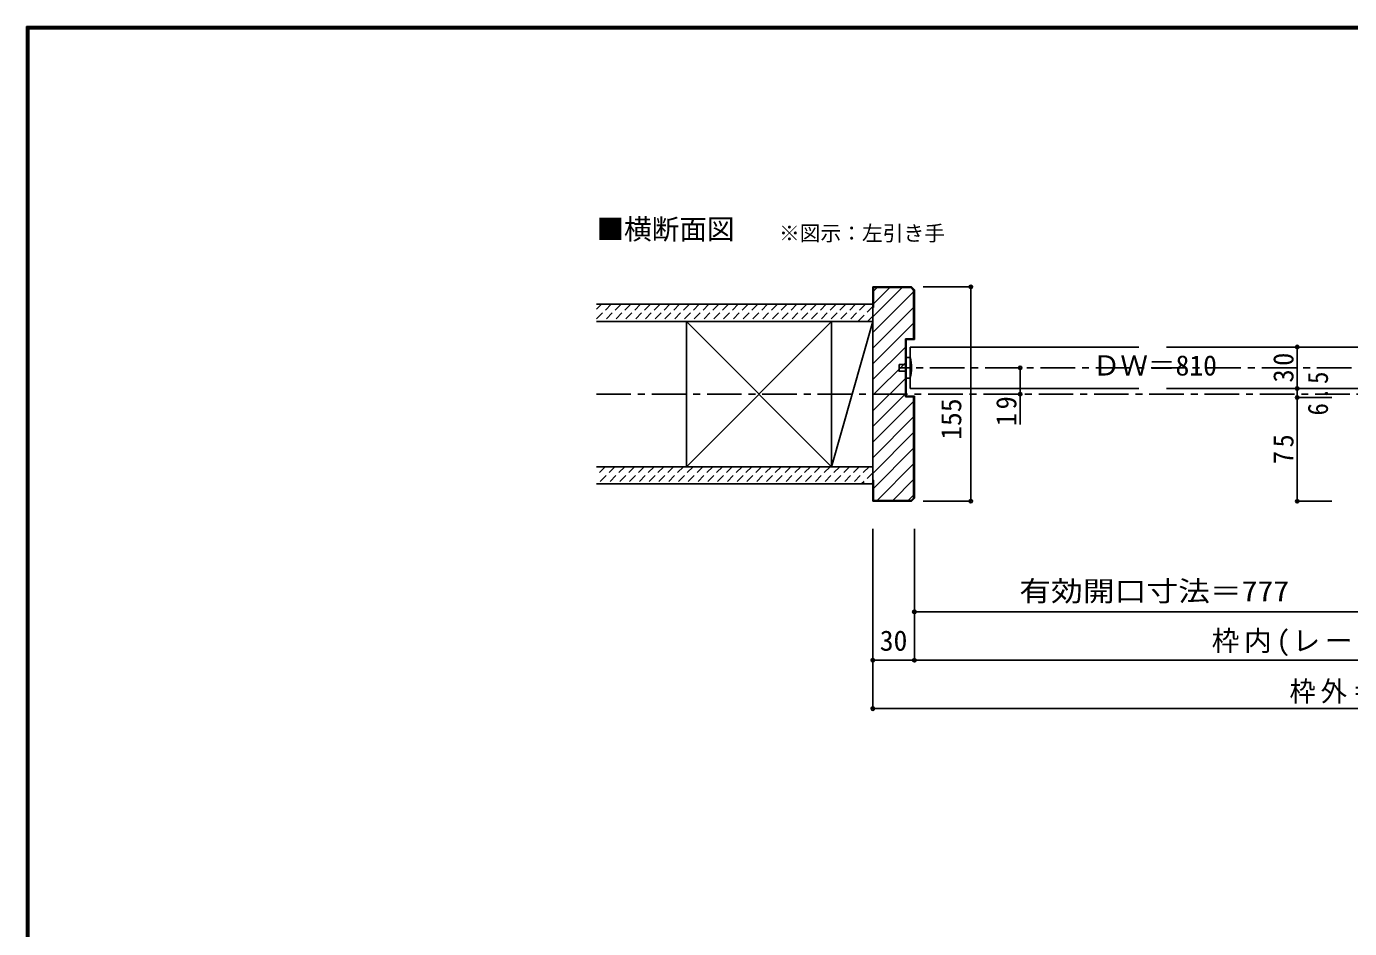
# Model space of a CAD drawing. Units: millimetres at full size, sheet at 1:5. Extents: x -973 to 977, y -718 to 696.
# Drawn here: x -973 to -16, y 44 to 696 of the extents above; entities that cross this region are included whole.
import ezdxf
from ezdxf.enums import TextEntityAlignment as Align

# ---------------------------------------------------------------- set-up
doc = ezdxf.new("R2010")
doc.units = ezdxf.units.MM
doc.header["$LTSCALE"] = 5
doc.header["$PDMODE"] = 32
doc.header["$PDSIZE"] = 2.5
doc.linetypes.add('CHAIN1', pattern=[8, 5, -1, 1, -1])
doc.linetypes.add('DASHED1', pattern=[1.8, 1.2, -0.6])
for name, color, linetype in [('0-1_通り芯', 7, 'Continuous'), ('0-2_柱', 3, 'Continuous'), ('0-3_仕上げ', 2, 'Continuous'), ('0-4_枠', 3, 'Continuous'), ('0-6_扉', 2, 'Continuous'), ('0-7_金物', 7, 'Continuous'), ('0-A_文字', 3, 'Continuous'), ('0-B_寸法', 7, 'Continuous'), ('0-C_ハッチ', 4, 'DASHED1'), ('F-1_枠', 6, 'Continuous')]:
    doc.layers.add(name, color=color, linetype=linetype)
doc.styles.add('ＭＳ ゴシック', font='')
doc.styles.get('ＭＳ ゴシック').set_extended_font_data('MS Gothic')

msp = doc.modelspace()

# ---------------------------------------------------------------- linework, layer by layer
at = {"layer": '0-1_通り芯', "color": 4, "linetype": 'CHAIN1'}
for p, q in [((345.302, 449), (-341.996, 449)), ((-560.996, 430), (564.302, 430))]:
    msp.add_line(p, q, dxfattribs=at)
at = {"layer": '0-2_柱', "color": 7}
for p, q in [((-495.875, 377.5), (-390.875, 482.5)), ((-390.875, 377.5), (-495.875, 482.5)), ((-390.875, 377.5), (-360.996, 482.5))]:
    msp.add_line(p, q, dxfattribs=at)
at = {"layer": '0-2_柱'}
for p, q in [((-495.875, 377.5), (-495.875, 482.5)), ((-390.875, 377.5), (-390.875, 482.5)), ((-360.996, 482.5), (-360.996, 377.5))]:
    msp.add_line(p, q, dxfattribs=at)
at = {"layer": '0-3_仕上げ'}
for p, q in [((-560.996, 495), (-360.996, 495)), ((-560.996, 482.5), (-360.996, 482.5)), ((-560.996, 377.5), (-360.996, 377.5)), ((-560.996, 365), (-360.996, 365))]:
    msp.add_line(p, q, dxfattribs=at)
at = {"layer": '0-4_枠'}
for p, q in [((-360.996, 352.5), (-360.996, 507.5)), ((-333.117, 507.5), (-360.996, 507.5)), ((-333.117, 507.5), (-330.996, 505.379)), ((-360.496, 492.5), (-360.496, 507)), ((-333.325, 507), (-360.496, 507)), ((-330.996, 505.379), (-330.996, 469.5)), ((-360.496, 492.5), (-360.996, 492.5)), ((-337.496, 470), (-337.496, 428)), ((-337.496, 470), (-331.496, 470)), ((-336.996, 469.5), (-330.996, 469.5)), ((-336.996, 469.5), (-336.996, 428.5)), ((-337.496, 428), (-331.496, 428)), ((-336.996, 428.5), (-330.996, 428.5)), ((-330.996, 354.621), (-330.996, 428.5)), ((-333.117, 352.5), (-330.996, 354.621)), ((-333.117, 352.5), (-360.996, 352.5)), ((-333.325, 353), (-360.496, 353))]:
    msp.add_line(p, q, dxfattribs=at)
for points in [[(-333.325, 507), (-331.496, 505.171), (-331.496, 470)], [(-333.325, 353), (-331.496, 354.828), (-331.496, 428)], [(-360.496, 353), (-360.496, 367.5), (-360.996, 367.5)]]:
    msp.add_lwpolyline(points, dxfattribs=at)
at = {"layer": '0-6_扉', "color": 6}
for p, q in [((-333.996, 434), (-333.996, 464)), ((-333.996, 464), (-168.672, 464)), ((-148.672, 464), (16.653, 464)), ((-333.996, 434), (-168.672, 434)), ((-148.672, 434), (16.653, 434))]:
    msp.add_line(p, q, dxfattribs=at)
at = {"layer": '0-7_金物'}
for p, q in [((-336.996, 451.5), (-341.996, 451.5)), ((-333.996, 456.5), (-336.996, 456.5))]:
    msp.add_line(p, q, dxfattribs=at)
for points in [[(-336.996, 446.5), (-341.996, 446.5), (-341.996, 451.5)], [(-333.996, 441.5), (-336.996, 441.5), (-336.996, 456.5)]]:
    msp.add_lwpolyline(points, dxfattribs=at)
msp.add_arc((-364.447, 449), 31.361, 346.16371, 13.83632, dxfattribs=at)
at = {"layer": '0-B_寸法', "color": 4}
for p, q in [((-290.146, 507.5), (-324.668, 507.5)), ((-290.146, 352.5), (-290.146, 507.5)), ((-53.988, 464), (-53.988, 434)), ((-53.988, 464), (-28.942, 464)), ((-254.439, 408), (-254.439, 449)), ((-53.988, 434), (-53.988, 427.5)), ((-53.988, 434), (-28.942, 434)), ((-53.988, 427.5), (-53.988, 352.5)), ((-53.988, 427.5), (-28.942, 427.5)), ((-290.146, 352.5), (-324.668, 352.5)), ((-53.988, 352.5), (-28.942, 352.5)), ((-360.996, 332.5), (-360.996, 202.5)), ((-330.996, 332.5), (-330.996, 237.5)), ((-330.996, 272.5), (334.302, 272.5)), ((-360.996, 237.5), (364.302, 237.5)), ((-360.996, 202.5), (364.302, 202.5))]:
    msp.add_line(p, q, dxfattribs=at)
at = {"layer": '0-B_寸法'}
for p in [(-290.146, 507.5), (-53.988, 464), (-254.439, 449), (-254.439, 430), (-53.988, 434), (-53.988, 427.5), (-290.146, 352.5), (-53.988, 352.5), (-330.996, 272.5), (-360.996, 237.5), (-330.996, 237.5), (-360.996, 202.5)]:
    msp.add_point(p, dxfattribs=at)
at = {"layer": '0-C_ハッチ', "linetype": 'Continuous'}
for p, q in [((-360.996, 485.755), (-339.751, 507)), ((-360.996, 474.441), (-331.496, 503.941)), ((-360.496, 495.315), (-348.811, 507)), ((-360.496, 504.376), (-357.872, 507)), ((-360.996, 463.127), (-331.496, 492.627)), ((-360.996, 451.814), (-331.496, 481.314)), ((-360.996, 440.5), (-337.496, 464)), ((-360.996, 429.186), (-337.496, 452.686)), ((-360.996, 417.872), (-337.496, 441.372)), ((-360.996, 406.559), (-337.496, 430.059)), ((-360.996, 395.245), (-331.496, 424.745)), ((-360.996, 383.931), (-331.496, 413.431)), ((-360.996, 372.617), (-331.496, 402.118)), ((-360.496, 361.803), (-331.496, 390.804)), ((-357.986, 353), (-331.496, 379.49)), ((-346.673, 353), (-331.496, 368.176)), ((-335.359, 353), (-331.496, 356.863))]:
    msp.add_line(p, q, dxfattribs=at)
at = {"layer": '0-C_ハッチ'}
for p, q in [((-557.347, 495), (-560.996, 491.351)), ((-550.276, 495), (-560.996, 484.279)), ((-543.205, 495), (-555.705, 482.5)), ((-536.134, 495), (-548.634, 482.5)), ((-529.062, 495), (-541.562, 482.5)), ((-521.991, 495), (-534.491, 482.5)), ((-514.92, 495), (-527.42, 482.5)), ((-507.849, 495), (-520.349, 482.5)), ((-500.778, 495), (-513.278, 482.5)), ((-493.707, 495), (-506.207, 482.5)), ((-486.636, 495), (-499.136, 482.5)), ((-479.565, 495), (-492.065, 482.5)), ((-472.494, 495), (-484.994, 482.5)), ((-465.423, 495), (-477.923, 482.5)), ((-458.352, 495), (-470.852, 482.5)), ((-451.281, 495), (-463.781, 482.5)), ((-444.21, 495), (-456.71, 482.5)), ((-437.139, 495), (-449.639, 482.5)), ((-430.068, 495), (-442.568, 482.5)), ((-422.996, 495), (-435.496, 482.5)), ((-415.925, 495), (-428.425, 482.5)), ((-408.854, 495), (-421.354, 482.5)), ((-401.783, 495), (-414.283, 482.5)), ((-394.712, 495), (-407.212, 482.5)), ((-387.641, 495), (-400.141, 482.5)), ((-380.57, 495), (-393.07, 482.5)), ((-373.499, 495), (-385.999, 482.5)), ((-366.428, 495), (-378.928, 482.5)), ((-360.996, 493.361), (-371.857, 482.5)), ((-360.996, 486.29), (-364.786, 482.5)), ((-554.639, 377.5), (-560.996, 371.142)), ((-547.568, 377.5), (-560.068, 365)), ((-540.496, 377.5), (-552.996, 365)), ((-533.425, 377.5), (-545.925, 365)), ((-526.354, 377.5), (-538.854, 365)), ((-519.283, 377.5), (-531.783, 365)), ((-512.212, 377.5), (-524.712, 365)), ((-505.141, 377.5), (-517.641, 365)), ((-498.07, 377.5), (-510.57, 365)), ((-490.999, 377.5), (-503.499, 365)), ((-483.928, 377.5), (-496.428, 365)), ((-476.857, 377.5), (-489.357, 365)), ((-469.786, 377.5), (-482.286, 365)), ((-462.715, 377.5), (-475.215, 365)), ((-455.644, 377.5), (-468.144, 365)), ((-448.573, 377.5), (-461.073, 365)), ((-441.502, 377.5), (-454.002, 365)), ((-434.43, 377.5), (-446.93, 365)), ((-427.359, 377.5), (-439.859, 365)), ((-420.288, 377.5), (-432.788, 365)), ((-413.217, 377.5), (-425.717, 365)), ((-406.146, 377.5), (-418.646, 365)), ((-399.075, 377.5), (-411.575, 365)), ((-392.004, 377.5), (-404.504, 365)), ((-384.933, 377.5), (-397.433, 365)), ((-377.862, 377.5), (-390.362, 365)), ((-370.791, 377.5), (-383.291, 365)), ((-363.72, 377.5), (-376.22, 365)), ((-360.996, 373.153), (-369.149, 365)), ((-360.996, 366.081), (-362.078, 365))]:
    msp.add_line(p, q, dxfattribs=at)
at = {"layer": 'F-1_枠'}
for p, q in [((-973.347, 695.833), (-973.347, -700.833)), ((-973.347, 695.833), (976.653, 695.833)), ((-973.347, 695), (976.653, 695)), ((-973.347, 694.167), (976.653, 694.167)), ((-972.514, 695.833), (-972.514, -700.833)), ((-971.68, 695.833), (-971.68, -700.833))]:
    msp.add_line(p, q, dxfattribs=at)

# ---------------------------------------------------------------- texts
at = {"layer": '0-4_枠', "color": 7, "style": 'ＭＳ ゴシック'}
msp.add_text('※図示：左引き手', height=11, dxfattribs=at).set_placement((-428.89, 537.5), align=Align.BOTTOM_LEFT)
at = {"layer": '0-A_文字', "color": 7, "style": 'ＭＳ ゴシック'}
msp.add_text('■横断面図', height=14.66, dxfattribs=at).set_placement((-560.996, 537.5), align=Align.BOTTOM_LEFT)
at = {"layer": '0-B_寸法', "style": 'ＭＳ ゴシック'}
for s, p in [('ＤＷ＝810', (-201.979, 439)), ('30', (-355.996, 240))]:
    msp.add_text(s, height=14.66, dxfattribs=at).set_placement(p, align=Align.BOTTOM_LEFT)
msp.add_text('155', height=14.66, rotation=90, dxfattribs=at).set_placement((-292.646, 396.945), align=Align.BOTTOM_LEFT)
at = {"layer": '0-B_寸法', "style": 'ＭＳ ゴシック', "width": 1.15}
msp.add_text('有効開口寸法＝777', height=14.66, dxfattribs=at).set_placement((-255.117, 275.81), align=Align.BOTTOM_LEFT)
at = {"layer": '0-B_寸法', "char_height": 14.66, "attachment_point": 7, "rotation": 90, "style": 'ＭＳ ゴシック'}
for s, insert in [('\\T1.27;\\W0.95;30', (-56.488, 438.375)), ('\\T1.27;\\W0.9;6.5', (-31.488, 414.5)), ('\\T1.27;\\W0.95;19', (-256.939, 406.875)), ('\\T1.27;\\W0.95;75', (-56.488, 379.375))]:
    msp.add_mtext(s, dxfattribs=dict(at, insert=insert))
at = {"layer": '0-B_寸法', "char_height": 14.66, "attachment_point": 7, "style": 'ＭＳ ゴシック'}
for s, insert in [('\\T1.17;枠内(レール長)＝1,584', (-115.847, 240.411)), ('\\T1.19;\\W0.95;枠外＝1,644', (-59.597, 203.958))]:
    msp.add_mtext(s, dxfattribs=dict(at, insert=insert))

doc.saveas('drawing.dxf')
